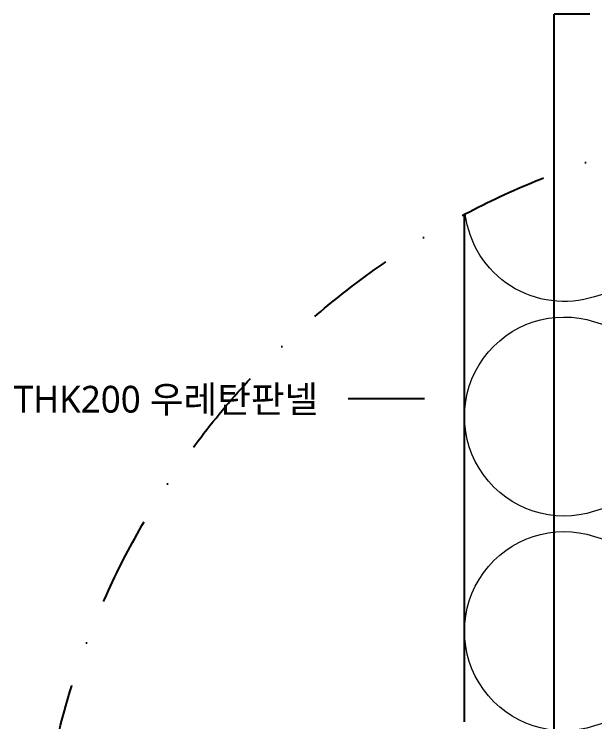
# Model space of a CAD drawing. Header units: millimetres. Extents: x 232323 to 272954, y -5343 to 8721.
# Drawn here: x 249867 to 250516, y -962 to -171 of the extents above; entities that cross this region are included whole.
import ezdxf
from ezdxf.enums import TextEntityAlignment as Align

# ---------------------------------------------------------------- set-up
doc = ezdxf.new("R2010")
doc.units = ezdxf.units.MM
doc.header["$MEASUREMENT"] = 0
doc.linetypes.add('DASHDOTX2', pattern=[2, 1, -0.5, 0, -0.5])
for name, color, linetype, lineweight in [('A-MKXS-LEAD', 7, 'CONTINUOUS', 25), ('A-MKXS-MAK2', 3, 'DASHDOTX2', 25), ('A-XXXX-FIN3', 4, 'CONTINUOUS', 25), ('A-XXXX-INSL2', 8, 'CONTINUOUS', 18), ('A-XXXX-TXT2', 3, 'CONTINUOUS', 25)]:
    doc.layers.add(name, color=color, linetype=linetype, lineweight=lineweight)
doc.styles.add('맑은고딕', font='malgun.ttf')

msp = doc.modelspace()

# ---------------------------------------------------------------- linework, layer by layer
at = {"layer": 'A-MKXS-LEAD'}
for p, q in [((250470.37, -980.95), (250470.37, -170.95)), ((250510.37, -170.95), (250470.37, -170.95)), ((250325.57, -601.06), (250240.24, -601.06))]:
    msp.add_line(p, q, dxfattribs=at)
msp.add_lwpolyline([(250370.37, -678.66, 0, 10, 0), (250355.37, -652.68, 0, 0, 0), (250325.57, -601.06, 0, 0, 0)], format="xyseb", dxfattribs=at)
at = {"layer": 'A-MKXS-MAK2', "ltscale": 100}
msp.add_circle((250790.37, -1190.95), 900, dxfattribs=at)
at = {"layer": 'A-XXXX-FIN3'}
msp.add_line((250370.37, -962.35), (250370.37, -394.96), dxfattribs=at)
at = {"layer": 'A-XXXX-INSL2'}
msp.add_lwpolyline([(250970.37, -980.95, 0.509267), (250824.93, -874.99), (250515.81, -966.91, -1.37259), (250515.81, -754.99), (250824.93, -846.91, 1.37259), (250824.93, -634.99), (250515.81, -726.91, -1.37259), (250515.81, -514.99), (250824.93, -606.91, 1.37259), (250824.93, -394.99), (250515.81, -486.91, -0.470812), (250371.2, -394.53, -0.470812)], format="xyb", dxfattribs=at)

# ---------------------------------------------------------------- texts
at = {"layer": 'A-XXXX-TXT2', "style": '맑은고딕'}
msp.add_text('THK200 우레탄판넬', height=30, dxfattribs=at).set_placement((249866.38, -601.58), align=Align.MIDDLE_LEFT)

doc.saveas('drawing.dxf')
